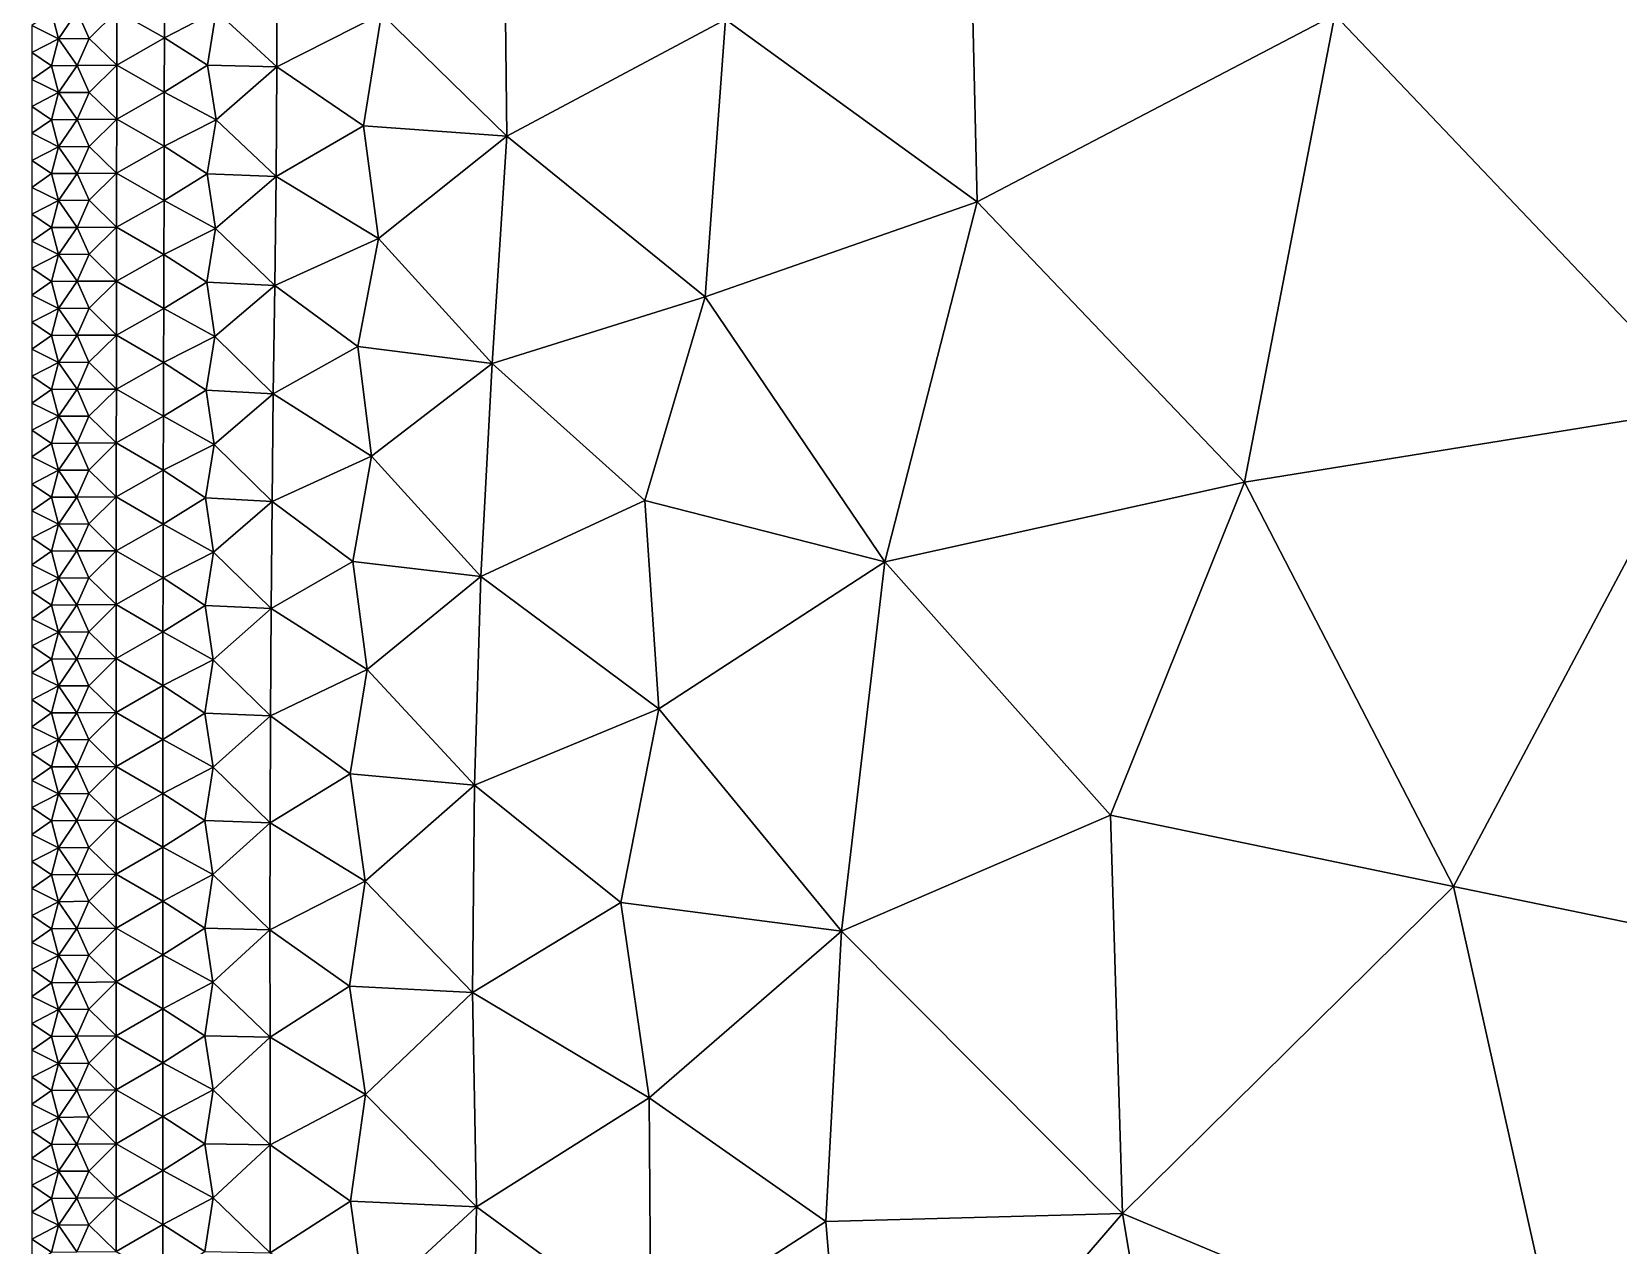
# Model space of a CAD drawing. Header units: metres. Extents: x 2 to 72, y -280 to 0.
# Drawn here: x 2 to 13.78, y -161.35 to -152.34 of the extents above; entities that cross this region are included whole.
import ezdxf

# ---------------------------------------------------------------- set-up
doc = ezdxf.new("R2010")
doc.units = ezdxf.units.M

msp = doc.modelspace()

# ---------------------------------------------------------------- linework, layer by layer
at = {"layer": 'layer', "color": 0}
for points in [[(14.4487, -155.133), (15.7046, -149.769), (11.6748, -152.219)], [(8.9547, -150.863), (7.15039, -152.254), (9.02085, -153.606)], [(9.02085, -153.606), (11.6748, -152.219), (8.9547, -150.863)], [(5.50784, -151.351), (4.59736, -152.212), (5.52729, -153.119)], [(5.50784, -151.351), (5.52729, -153.119), (7.15039, -152.254)], [(3.81856, -151.789), (3.37052, -152.191), (3.81977, -152.604)], [(3.81856, -151.789), (3.81977, -152.604), (4.59736, -152.212)], [(2.98494, -151.988), (2.63123, -152.191), (2.98494, -152.39)], [(2.98494, -151.988), (2.98494, -152.39), (3.37052, -152.191)], [(2.1468, -152.196), (2, -152.298), (2.19909, -152.396)], [(2.1468, -152.196), (2.19909, -152.396), (2.33742, -152.194)], [(2.33742, -152.194), (2.19909, -152.396), (2.42628, -152.393)], [(2.33742, -152.194), (2.42628, -152.393), (2.63123, -152.191)], [(2.63123, -152.191), (2.42628, -152.393), (2.63112, -152.592)], [(2.63123, -152.191), (2.63112, -152.592), (2.98494, -152.39)], [(3.37052, -152.191), (2.98494, -152.39), (3.30627, -152.593)], [(3.37052, -152.191), (3.30627, -152.593), (3.81977, -152.604)], [(2, -152.298), (2, -152.498), (2.19909, -152.396)], [(4.59736, -152.212), (3.81977, -152.604), (4.46412, -153.043)], [(4.59736, -152.212), (4.46412, -153.043), (5.52729, -153.119)], [(7.15039, -152.254), (5.52729, -153.119), (7.00018, -154.312)], [(7.15039, -152.254), (7.00018, -154.312), (9.02085, -153.606)], [(11.005, -155.688), (11.6748, -152.219), (9.02085, -153.606)], [(14.4487, -155.133), (11.6748, -152.219), (11.005, -155.688)], [(2.19909, -152.396), (2, -152.498), (2.14678, -152.597)], [(2.19909, -152.396), (2.14678, -152.597), (2.33738, -152.595)], [(2.19909, -152.396), (2.33738, -152.595), (2.42628, -152.393)], [(2.42628, -152.393), (2.33738, -152.595), (2.63112, -152.592)], [(2.98494, -152.39), (2.63112, -152.592), (2.98454, -152.792)], [(2.98494, -152.39), (2.98454, -152.792), (3.30627, -152.593)], [(2, -152.498), (2, -152.698), (2.14678, -152.597)], [(2.14678, -152.597), (2, -152.698), (2.19905, -152.796)], [(2.14678, -152.597), (2.19905, -152.796), (2.33738, -152.595)], [(2.33738, -152.595), (2.19905, -152.796), (2.42618, -152.794)], [(2.33738, -152.595), (2.42618, -152.794), (2.63112, -152.592)], [(2.63112, -152.592), (2.42618, -152.794), (2.63086, -152.993)], [(2.63112, -152.592), (2.63086, -152.993), (2.98454, -152.792)], [(3.30627, -152.593), (2.98454, -152.792), (3.36918, -152.999)], [(3.30627, -152.593), (3.36918, -152.999), (3.81977, -152.604)], [(3.81977, -152.604), (3.36918, -152.999), (3.81424, -153.419)], [(3.81977, -152.604), (3.81424, -153.419), (4.46412, -153.043)], [(2, -152.698), (2, -152.898), (2.19905, -152.796)], [(2.19905, -152.796), (2, -152.898), (2.14674, -152.997)], [(2, -152.898), (2, -153.098), (2.14674, -152.997)], [(2.19905, -152.796), (2.14674, -152.997), (2.33728, -152.995)], [(2.19905, -152.796), (2.33728, -152.995), (2.42618, -152.794)], [(2.42618, -152.794), (2.33728, -152.995), (2.63086, -152.993)], [(2.98454, -152.792), (2.63086, -152.993), (2.98381, -153.194)], [(2.98454, -152.792), (2.98381, -153.194), (3.36918, -152.999)], [(2.14674, -152.997), (2, -153.098), (2.19898, -153.197)], [(2.14674, -152.997), (2.19898, -153.197), (2.33728, -152.995)], [(2.33728, -152.995), (2.19898, -153.197), (2.42601, -153.195)], [(2.33728, -152.995), (2.42601, -153.195), (2.63086, -152.993)], [(2.63086, -152.993), (2.42601, -153.195), (2.63046, -153.394)], [(2.63086, -152.993), (2.63046, -153.394), (2.98381, -153.194)], [(3.36918, -152.999), (2.98381, -153.194), (3.3037, -153.399)], [(3.36918, -152.999), (3.3037, -153.399), (3.81424, -153.419)], [(2, -153.098), (2, -153.299), (2.19898, -153.197)], [(4.46412, -153.043), (3.81424, -153.419), (4.57392, -153.878)], [(4.46412, -153.043), (4.57392, -153.878), (5.52729, -153.119)], [(5.52729, -153.119), (4.57392, -153.878), (5.41851, -154.806)], [(5.52729, -153.119), (5.41851, -154.806), (7.00018, -154.312)], [(2.19898, -153.197), (2, -153.299), (2.14668, -153.397)], [(2.19898, -153.197), (2.14668, -153.397), (2.33713, -153.396)], [(2.19898, -153.197), (2.33713, -153.396), (2.42601, -153.195)], [(2.42601, -153.195), (2.33713, -153.396), (2.63046, -153.394)], [(2.98381, -153.194), (2.63046, -153.394), (2.98277, -153.596)], [(2.98381, -153.194), (2.98277, -153.596), (3.3037, -153.399)], [(2, -153.299), (2, -153.499), (2.14668, -153.397)], [(2.14668, -153.397), (2, -153.499), (2.19889, -153.597)], [(2.14668, -153.397), (2.19889, -153.597), (2.33713, -153.396)], [(2.33713, -153.396), (2.19889, -153.597), (2.42579, -153.595)], [(2.33713, -153.396), (2.42579, -153.595), (2.63046, -153.394)], [(2.63046, -153.394), (2.42579, -153.595), (2.62998, -153.795)], [(2.63046, -153.394), (2.62998, -153.795), (2.98277, -153.596)], [(3.3037, -153.399), (2.98277, -153.596), (3.36513, -153.804)], [(3.3037, -153.399), (3.36513, -153.804), (3.81424, -153.419)], [(3.81424, -153.419), (3.36513, -153.804), (3.80454, -154.227)], [(3.81424, -153.419), (3.80454, -154.227), (4.57392, -153.878)], [(2, -153.499), (2, -153.699), (2.19889, -153.597)], [(2.19889, -153.597), (2, -153.699), (2.14662, -153.798)], [(2.19889, -153.597), (2.14662, -153.798), (2.33695, -153.796)], [(2.19889, -153.597), (2.33695, -153.796), (2.42579, -153.595)], [(2.42579, -153.595), (2.33695, -153.796), (2.62998, -153.795)], [(2.98277, -153.596), (2.62998, -153.795), (2.98162, -153.997)], [(2.98277, -153.596), (2.98162, -153.997), (3.36513, -153.804)], [(9.02085, -153.606), (7.00018, -154.312), (8.33338, -156.278)], [(11.005, -155.688), (9.02085, -153.606), (8.33338, -156.278)], [(2, -153.699), (2, -153.899), (2.14662, -153.798)], [(2.14662, -153.798), (2, -153.899), (2.19878, -153.997)], [(2.14662, -153.798), (2.19878, -153.997), (2.33695, -153.796)], [(2.33695, -153.796), (2.19878, -153.997), (2.42554, -153.996)], [(2.33695, -153.796), (2.42554, -153.996), (2.62998, -153.795)], [(2.62998, -153.795), (2.42554, -153.996), (2.62945, -154.195)], [(2.62998, -153.795), (2.62945, -154.195), (2.98162, -153.997)], [(3.36513, -153.804), (2.98162, -153.997), (3.29945, -154.203)], [(3.36513, -153.804), (3.29945, -154.203), (3.80454, -154.227)], [(2, -153.899), (2, -154.099), (2.19878, -153.997)], [(4.57392, -153.878), (3.80454, -154.227), (4.42229, -154.68)], [(4.57392, -153.878), (4.42229, -154.68), (5.41851, -154.806)], [(2.19878, -153.997), (2, -154.099), (2.14655, -154.198)], [(2.19878, -153.997), (2.14655, -154.198), (2.33675, -154.196)], [(2.19878, -153.997), (2.33675, -154.196), (2.42554, -153.996)], [(2.42554, -153.996), (2.33675, -154.196), (2.62945, -154.195)], [(2.98162, -153.997), (2.62945, -154.195), (2.98029, -154.398)], [(2.98162, -153.997), (2.98029, -154.398), (3.29945, -154.203)], [(2, -154.099), (2, -154.299), (2.14655, -154.198)], [(2.14655, -154.198), (2, -154.299), (2.19868, -154.398)], [(2.14655, -154.198), (2.19868, -154.398), (2.33675, -154.196)], [(2.33675, -154.196), (2.19868, -154.398), (2.42528, -154.396)], [(2.33675, -154.196), (2.42528, -154.396), (2.62945, -154.195)], [(2.62945, -154.195), (2.42528, -154.396), (2.62892, -154.596)], [(2.62945, -154.195), (2.62892, -154.596), (2.98029, -154.398)], [(2, -154.299), (2, -154.5), (2.19868, -154.398)], [(3.29945, -154.203), (2.98029, -154.398), (3.35981, -154.607)], [(3.29945, -154.203), (3.35981, -154.607), (3.80454, -154.227)], [(3.80454, -154.227), (3.35981, -154.607), (3.79341, -155.031)], [(3.80454, -154.227), (3.79341, -155.031), (4.42229, -154.68)], [(7.00018, -154.312), (5.41851, -154.806), (6.55287, -155.822)], [(7.00018, -154.312), (6.55287, -155.822), (8.33338, -156.278)], [(2.19868, -154.398), (2, -154.5), (2.14648, -154.598)], [(2.19868, -154.398), (2.14648, -154.598), (2.33656, -154.597)], [(2.19868, -154.398), (2.33656, -154.597), (2.42528, -154.396)], [(2.42528, -154.396), (2.33656, -154.597), (2.62892, -154.596)], [(2.98029, -154.398), (2.62892, -154.596), (2.97907, -154.798)], [(2.98029, -154.398), (2.97907, -154.798), (3.35981, -154.607)], [(2, -154.5), (2, -154.7), (2.14648, -154.598)], [(2.14648, -154.598), (2, -154.7), (2.19857, -154.798)], [(2.14648, -154.598), (2.19857, -154.798), (2.33656, -154.597)], [(2.33656, -154.597), (2.19857, -154.798), (2.42503, -154.796)], [(2.33656, -154.597), (2.42503, -154.796), (2.62892, -154.596)], [(2.62892, -154.596), (2.42503, -154.796), (2.62841, -154.996)], [(2.62892, -154.596), (2.62841, -154.996), (2.97907, -154.798)], [(3.35981, -154.607), (2.97907, -154.798), (3.29482, -155.005)], [(3.35981, -154.607), (3.29482, -155.005), (3.79341, -155.031)], [(2, -154.7), (2, -154.9), (2.19857, -154.798)], [(4.42229, -154.68), (3.79341, -155.031), (4.52366, -155.495)], [(4.42229, -154.68), (4.52366, -155.495), (5.41851, -154.806)], [(2.19857, -154.798), (2, -154.9), (2.14641, -154.999)], [(2, -154.9), (2, -155.1), (2.14641, -154.999)], [(2.19857, -154.798), (2.14641, -154.999), (2.33637, -154.997)], [(2.19857, -154.798), (2.33637, -154.997), (2.42503, -154.796)], [(2.42503, -154.796), (2.33637, -154.997), (2.62841, -154.996)], [(2.97907, -154.798), (2.62841, -154.996), (2.97786, -155.198)], [(2.97907, -154.798), (2.97786, -155.198), (3.29482, -155.005)], [(5.41851, -154.806), (4.52366, -155.495), (5.33341, -156.388)], [(5.41851, -154.806), (5.33341, -156.388), (6.55287, -155.822)], [(2.14641, -154.999), (2, -155.1), (2.19848, -155.198)], [(2.14641, -154.999), (2.19848, -155.198), (2.33637, -154.997)], [(2.33637, -154.997), (2.19848, -155.198), (2.4248, -155.197)], [(2.33637, -154.997), (2.4248, -155.197), (2.62841, -154.996)], [(2.62841, -154.996), (2.4248, -155.197), (2.62796, -155.396)], [(2.62841, -154.996), (2.62796, -155.396), (2.97786, -155.198)], [(3.29482, -155.005), (2.97786, -155.198), (3.35479, -155.408)], [(3.29482, -155.005), (3.35479, -155.408), (3.79341, -155.031)], [(2, -155.1), (2, -155.3), (2.19848, -155.198)], [(3.79341, -155.031), (3.35479, -155.408), (3.78442, -155.83)], [(3.79341, -155.031), (3.78442, -155.83), (4.52366, -155.495)], [(12.5561, -158.688), (14.4487, -155.133), (11.005, -155.688)], [(16.4079, -159.482), (14.4487, -155.133), (12.5561, -158.688)], [(2.19848, -155.198), (2, -155.3), (2.14636, -155.399)], [(2.19848, -155.198), (2.14636, -155.399), (2.33621, -155.397)], [(2.19848, -155.198), (2.33621, -155.397), (2.4248, -155.197)], [(2.4248, -155.197), (2.33621, -155.397), (2.62796, -155.396)], [(2.97786, -155.198), (2.62796, -155.396), (2.97688, -155.598)], [(2.97786, -155.198), (2.97688, -155.598), (3.35479, -155.408)], [(2, -155.3), (2, -155.5), (2.14636, -155.399)], [(2.14636, -155.399), (2, -155.5), (2.19839, -155.599)], [(2.14636, -155.399), (2.19839, -155.599), (2.33621, -155.397)], [(2.33621, -155.397), (2.19839, -155.599), (2.4246, -155.597)], [(2.33621, -155.397), (2.4246, -155.597), (2.62796, -155.396)], [(2.62796, -155.396), (2.4246, -155.597), (2.62756, -155.796)], [(2.62796, -155.396), (2.62756, -155.796), (2.97688, -155.598)], [(3.35479, -155.408), (2.97688, -155.598), (3.29106, -155.804)], [(3.35479, -155.408), (3.29106, -155.804), (3.78442, -155.83)], [(4.52366, -155.495), (3.78442, -155.83), (4.38423, -156.275)], [(4.52366, -155.495), (4.38423, -156.275), (5.33341, -156.388)], [(2, -155.5), (2, -155.701), (2.19839, -155.599)], [(2.19839, -155.599), (2, -155.701), (2.14631, -155.799)], [(2.19839, -155.599), (2.14631, -155.799), (2.33607, -155.798)], [(2.19839, -155.599), (2.33607, -155.798), (2.4246, -155.597)], [(2.4246, -155.597), (2.33607, -155.798), (2.62756, -155.796)], [(2.97688, -155.598), (2.62756, -155.796), (2.97593, -155.998)], [(2.97688, -155.598), (2.97593, -155.998), (3.29106, -155.804)], [(2, -155.701), (2, -155.901), (2.14631, -155.799)], [(10.0102, -158.159), (11.005, -155.688), (8.33338, -156.278)], [(12.5561, -158.688), (11.005, -155.688), (10.0102, -158.159)], [(2.14631, -155.799), (2, -155.901), (2.19832, -155.999)], [(2.14631, -155.799), (2.19832, -155.999), (2.33607, -155.798)], [(2.33607, -155.798), (2.19832, -155.999), (2.42442, -155.997)], [(2.33607, -155.798), (2.42442, -155.997), (2.62756, -155.796)], [(2.62756, -155.796), (2.42442, -155.997), (2.62723, -156.196)], [(2.62756, -155.796), (2.62723, -156.196), (2.97593, -155.998)], [(3.29106, -155.804), (2.97593, -155.998), (3.35081, -156.207)], [(3.29106, -155.804), (3.35081, -156.207), (3.78442, -155.83)], [(3.78442, -155.83), (3.35081, -156.207), (3.77704, -156.626)], [(3.78442, -155.83), (3.77704, -156.626), (4.38423, -156.275)], [(6.55287, -155.822), (5.33341, -156.388), (6.65569, -157.369)], [(6.55287, -155.822), (6.65569, -157.369), (8.33338, -156.278)], [(2, -155.901), (2, -156.101), (2.19832, -155.999)], [(2.19832, -155.999), (2, -156.101), (2.14627, -156.2)], [(2.19832, -155.999), (2.14627, -156.2), (2.33595, -156.198)], [(2.19832, -155.999), (2.33595, -156.198), (2.42442, -155.997)], [(2.42442, -155.997), (2.33595, -156.198), (2.62723, -156.196)], [(2.97593, -155.998), (2.62723, -156.196), (2.9752, -156.398)], [(2.97593, -155.998), (2.9752, -156.398), (3.35081, -156.207)], [(2, -156.101), (2, -156.301), (2.14627, -156.2)], [(2.14627, -156.2), (2, -156.301), (2.19826, -156.399)], [(2.14627, -156.2), (2.19826, -156.399), (2.33595, -156.198)], [(2.33595, -156.198), (2.19826, -156.399), (2.42428, -156.397)], [(2.33595, -156.198), (2.42428, -156.397), (2.62723, -156.196)], [(2.62723, -156.196), (2.42428, -156.397), (2.62695, -156.596)], [(2.62723, -156.196), (2.62695, -156.596), (2.9752, -156.398)], [(2, -156.301), (2, -156.501), (2.19826, -156.399)], [(3.35081, -156.207), (2.9752, -156.398), (3.28817, -156.603)], [(3.35081, -156.207), (3.28817, -156.603), (3.77704, -156.626)], [(4.38423, -156.275), (3.77704, -156.626), (4.48954, -157.077)], [(4.38423, -156.275), (4.48954, -157.077), (5.33341, -156.388)], [(8.33338, -156.278), (6.65569, -157.369), (8.01172, -159.02)], [(10.0102, -158.159), (8.33338, -156.278), (8.01172, -159.02)], [(2.19826, -156.399), (2, -156.501), (2.14623, -156.6)], [(2.19826, -156.399), (2.14623, -156.6), (2.33585, -156.598)], [(2.19826, -156.399), (2.33585, -156.598), (2.42428, -156.397)], [(2.42428, -156.397), (2.33585, -156.598), (2.62695, -156.596)], [(2.9752, -156.398), (2.62695, -156.596), (2.97454, -156.798)], [(2.9752, -156.398), (2.97454, -156.798), (3.28817, -156.603)], [(5.33341, -156.388), (4.48954, -157.077), (5.28709, -157.937)], [(5.33341, -156.388), (5.28709, -157.937), (6.65569, -157.369)], [(2, -156.501), (2, -156.701), (2.14623, -156.6)], [(2.14623, -156.6), (2, -156.701), (2.19821, -156.8)], [(2.14623, -156.6), (2.19821, -156.8), (2.33585, -156.598)], [(2.33585, -156.598), (2.19821, -156.8), (2.42416, -156.797)], [(2.33585, -156.598), (2.42416, -156.797), (2.62695, -156.596)], [(2.62695, -156.596), (2.42416, -156.797), (2.62673, -156.997)], [(2.62695, -156.596), (2.62673, -156.997), (2.97454, -156.798)], [(3.28817, -156.603), (2.97454, -156.798), (3.34795, -157.005)], [(3.28817, -156.603), (3.34795, -157.005), (3.77704, -156.626)], [(3.77704, -156.626), (3.34795, -157.005), (3.77239, -157.421)], [(3.77704, -156.626), (3.77239, -157.421), (4.48954, -157.077)], [(2, -156.701), (2, -156.902), (2.19821, -156.8)], [(2.19821, -156.8), (2, -156.902), (2.14621, -157)], [(2, -156.902), (2, -157.102), (2.14621, -157)], [(2.19821, -156.8), (2.14621, -157), (2.33577, -156.998)], [(2.19821, -156.8), (2.33577, -156.998), (2.42416, -156.797)], [(2.42416, -156.797), (2.33577, -156.998), (2.62673, -156.997)], [(2.97454, -156.798), (2.62673, -156.997), (2.97408, -157.197)], [(2.97454, -156.798), (2.97408, -157.197), (3.34795, -157.005)], [(2.14621, -157), (2, -157.102), (2.19818, -157.2)], [(2.14621, -157), (2.19818, -157.2), (2.33577, -156.998)], [(2.33577, -156.998), (2.19818, -157.2), (2.42407, -157.198)], [(2.33577, -156.998), (2.42407, -157.198), (2.62673, -156.997)], [(2.62673, -156.997), (2.42407, -157.198), (2.62656, -157.397)], [(2.62673, -156.997), (2.62656, -157.397), (2.97408, -157.197)], [(3.34795, -157.005), (2.97408, -157.197), (3.28634, -157.401)], [(3.34795, -157.005), (3.28634, -157.401), (3.77239, -157.421)], [(2, -157.102), (2, -157.302), (2.19818, -157.2)], [(4.48954, -157.077), (3.77239, -157.421), (4.36383, -157.852)], [(4.48954, -157.077), (4.36383, -157.852), (5.28709, -157.937)], [(2.19818, -157.2), (2, -157.302), (2.14619, -157.4)], [(2.19818, -157.2), (2.14619, -157.4), (2.33571, -157.399)], [(2.19818, -157.2), (2.33571, -157.399), (2.42407, -157.198)], [(2.42407, -157.198), (2.33571, -157.399), (2.62656, -157.397)], [(2.97408, -157.197), (2.62656, -157.397), (2.97368, -157.597)], [(2.97408, -157.197), (2.97368, -157.597), (3.28634, -157.401)], [(2, -157.302), (2, -157.502), (2.14619, -157.4)], [(6.65569, -157.369), (5.28709, -157.937), (6.37442, -158.806)], [(6.65569, -157.369), (6.37442, -158.806), (8.01172, -159.02)], [(2.14619, -157.4), (2, -157.502), (2.19815, -157.6)], [(2.14619, -157.4), (2.19815, -157.6), (2.33571, -157.399)], [(2.33571, -157.399), (2.19815, -157.6), (2.424, -157.598)], [(2.33571, -157.399), (2.424, -157.598), (2.62656, -157.397)], [(2.62656, -157.397), (2.424, -157.598), (2.62644, -157.797)], [(2.62656, -157.397), (2.62644, -157.797), (2.97368, -157.597)], [(3.28634, -157.401), (2.97368, -157.597), (3.3462, -157.803)], [(3.28634, -157.401), (3.3462, -157.803), (3.77239, -157.421)], [(3.77239, -157.421), (3.3462, -157.803), (3.76947, -158.215)], [(3.77239, -157.421), (3.76947, -158.215), (4.36383, -157.852)], [(2, -157.502), (2, -157.702), (2.19815, -157.6)], [(2.19815, -157.6), (2, -157.702), (2.14617, -157.801)], [(2.19815, -157.6), (2.14617, -157.801), (2.33567, -157.799)], [(2.19815, -157.6), (2.33567, -157.799), (2.424, -157.598)], [(2.424, -157.598), (2.33567, -157.799), (2.62644, -157.797)], [(2.97368, -157.597), (2.62644, -157.797), (2.97344, -157.997)], [(2.97368, -157.597), (2.97344, -157.997), (3.3462, -157.803)], [(2, -157.702), (2, -157.902), (2.14617, -157.801)], [(2.14617, -157.801), (2, -157.902), (2.19813, -158)], [(2.14617, -157.801), (2.19813, -158), (2.33567, -157.799)], [(2.33567, -157.799), (2.19813, -158), (2.42396, -157.998)], [(2.33567, -157.799), (2.42396, -157.998), (2.62644, -157.797)], [(2.62644, -157.797), (2.42396, -157.998), (2.62637, -158.197)], [(2.62644, -157.797), (2.62637, -158.197), (2.97344, -157.997)], [(3.3462, -157.803), (2.97344, -157.997), (3.28531, -158.199)], [(3.3462, -157.803), (3.28531, -158.199), (3.76947, -158.215)], [(4.36383, -157.852), (3.76947, -158.215), (4.47495, -158.649)], [(4.36383, -157.852), (4.47495, -158.649), (5.28709, -157.937)], [(2, -157.902), (2, -158.102), (2.19813, -158)], [(5.28709, -157.937), (4.47495, -158.649), (5.27387, -159.476)], [(5.28709, -157.937), (5.27387, -159.476), (6.37442, -158.806)], [(2.19813, -158), (2, -158.102), (2.14617, -158.201)], [(2.19813, -158), (2.14617, -158.201), (2.33565, -158.199)], [(2.19813, -158), (2.33565, -158.199), (2.42396, -157.998)], [(2.42396, -157.998), (2.33565, -158.199), (2.62637, -158.197)], [(2.97344, -157.997), (2.62637, -158.197), (2.97328, -158.396)], [(2.97344, -157.997), (2.97328, -158.396), (3.28531, -158.199)], [(2, -158.102), (2, -158.303), (2.14617, -158.201)], [(2.14617, -158.201), (2, -158.303), (2.19813, -158.401)], [(2.14617, -158.201), (2.19813, -158.401), (2.33565, -158.199)], [(2.33565, -158.199), (2.19813, -158.401), (2.42394, -158.398)], [(2.33565, -158.199), (2.42394, -158.398), (2.62637, -158.197)], [(2.62637, -158.197), (2.42394, -158.398), (2.62634, -158.597)], [(2.62637, -158.197), (2.62634, -158.597), (2.97328, -158.396)], [(3.28531, -158.199), (2.97328, -158.396), (3.34542, -158.6)], [(3.28531, -158.199), (3.34542, -158.6), (3.76947, -158.215)], [(10.0998, -161.115), (10.0102, -158.159), (8.01172, -159.02)], [(10.0998, -161.115), (12.5561, -158.688), (10.0102, -158.159)], [(2, -158.303), (2, -158.503), (2.19813, -158.401)], [(3.76947, -158.215), (3.34542, -158.6), (3.76869, -159.01)], [(3.76947, -158.215), (3.76869, -159.01), (4.47495, -158.649)], [(2.19813, -158.401), (2, -158.503), (2.14617, -158.601)], [(2.19813, -158.401), (2.14617, -158.601), (2.33564, -158.599)], [(2.19813, -158.401), (2.33564, -158.599), (2.42394, -158.398)], [(2.42394, -158.398), (2.33564, -158.599), (2.62634, -158.597)], [(2.97328, -158.396), (2.62634, -158.597), (2.97325, -158.796)], [(2.97328, -158.396), (2.97325, -158.796), (3.34542, -158.6)], [(2, -158.503), (2, -158.703), (2.14617, -158.601)], [(2.14617, -158.601), (2, -158.703), (2.19813, -158.801)], [(2.14617, -158.601), (2.19813, -158.801), (2.33564, -158.599)], [(2.33564, -158.599), (2.19813, -158.801), (2.42394, -158.798)], [(2.33564, -158.599), (2.42394, -158.798), (2.62634, -158.597)], [(2.62634, -158.597), (2.42394, -158.798), (2.62636, -158.997)], [(2.62634, -158.597), (2.62636, -158.997), (2.97325, -158.796)], [(3.34542, -158.6), (2.97325, -158.796), (3.28512, -158.998)], [(3.34542, -158.6), (3.28512, -158.998), (3.76869, -159.01)], [(4.47495, -158.649), (3.76869, -159.01), (4.35948, -159.429)], [(4.47495, -158.649), (4.35948, -159.429), (5.27387, -159.476)], [(2, -158.703), (2, -158.903), (2.19813, -158.801)], [(13.4079, -162.502), (12.5561, -158.688), (10.0998, -161.115)], [(13.4079, -162.502), (16.4079, -159.482), (12.5561, -158.688)], [(2.19813, -158.801), (2, -158.903), (2.14617, -159.002)], [(2, -158.903), (2, -159.103), (2.14617, -159.002)], [(2.19813, -158.801), (2.14617, -159.002), (2.33565, -158.999)], [(2.19813, -158.801), (2.33565, -158.999), (2.42394, -158.798)], [(2.42394, -158.798), (2.33565, -158.999), (2.62636, -158.997)], [(2.97325, -158.796), (2.62636, -158.997), (2.97331, -159.196)], [(2.97325, -158.796), (2.97331, -159.196), (3.28512, -158.998)], [(6.37442, -158.806), (5.27387, -159.476), (6.5855, -160.257)], [(6.37442, -158.806), (6.5855, -160.257), (8.01172, -159.02)], [(2.14617, -159.002), (2, -159.103), (2.19813, -159.201)], [(2.14617, -159.002), (2.19813, -159.201), (2.33565, -158.999)], [(2.33565, -158.999), (2.19813, -159.201), (2.42395, -159.199)], [(2.33565, -158.999), (2.42395, -159.199), (2.62636, -158.997)], [(2.62636, -158.997), (2.42395, -159.199), (2.6264, -159.397)], [(2.62636, -158.997), (2.6264, -159.397), (2.97331, -159.196)], [(3.28512, -158.998), (2.97331, -159.196), (3.34555, -159.399)], [(3.28512, -158.998), (3.34555, -159.399), (3.76869, -159.01)], [(3.76869, -159.01), (3.34555, -159.399), (3.76953, -159.807)], [(3.76869, -159.01), (3.76953, -159.807), (4.35948, -159.429)], [(8.01172, -159.02), (6.5855, -160.257), (7.89584, -161.174)], [(8.01172, -159.02), (7.89584, -161.174), (10.0998, -161.115)], [(2, -159.103), (2, -159.303), (2.19813, -159.201)], [(2.19813, -159.201), (2, -159.303), (2.14618, -159.402)], [(2.19813, -159.201), (2.14618, -159.402), (2.33567, -159.4)], [(2.19813, -159.201), (2.33567, -159.4), (2.42395, -159.199)], [(2.42395, -159.199), (2.33567, -159.4), (2.6264, -159.397)], [(2.97331, -159.196), (2.6264, -159.397), (2.97344, -159.596)], [(2.97331, -159.196), (2.97344, -159.596), (3.34555, -159.399)], [(2, -159.303), (2, -159.504), (2.14618, -159.402)], [(2.14618, -159.402), (2, -159.504), (2.19815, -159.601)], [(2.14618, -159.402), (2.19815, -159.601), (2.33567, -159.4)], [(2.33567, -159.4), (2.19815, -159.601), (2.42398, -159.599)], [(2.33567, -159.4), (2.42398, -159.599), (2.6264, -159.397)], [(2.6264, -159.397), (2.42398, -159.599), (2.62646, -159.797)], [(2.6264, -159.397), (2.62646, -159.797), (2.97344, -159.596)], [(3.34555, -159.399), (2.97344, -159.596), (3.28555, -159.797)], [(3.34555, -159.399), (3.28555, -159.797), (3.76953, -159.807)], [(4.35948, -159.429), (3.76953, -159.807), (4.47852, -160.231)], [(4.35948, -159.429), (4.47852, -160.231), (5.27387, -159.476)], [(5.27387, -159.476), (4.47852, -160.231), (5.30133, -161.066)], [(5.27387, -159.476), (5.30133, -161.066), (6.5855, -160.257)], [(17.1842, -164.663), (16.4079, -159.482), (13.4079, -162.502)], [(2, -159.504), (2, -159.704), (2.19815, -159.601)], [(2.19815, -159.601), (2, -159.704), (2.14618, -159.802)], [(2.19815, -159.601), (2.14618, -159.802), (2.33569, -159.8)], [(2.19815, -159.601), (2.33569, -159.8), (2.42398, -159.599)], [(2.42398, -159.599), (2.33569, -159.8), (2.62646, -159.797)], [(2.97344, -159.596), (2.62646, -159.797), (2.97359, -159.996)], [(2.97344, -159.596), (2.97359, -159.996), (3.28555, -159.797)], [(2, -159.704), (2, -159.904), (2.14618, -159.802)], [(2.14618, -159.802), (2, -159.904), (2.19816, -160.002)], [(2.14618, -159.802), (2.19816, -160.002), (2.33569, -159.8)], [(2.33569, -159.8), (2.19816, -160.002), (2.42401, -159.999)], [(2.33569, -159.8), (2.42401, -159.999), (2.62646, -159.797)], [(2.62646, -159.797), (2.42401, -159.999), (2.62652, -160.197)], [(2.62646, -159.797), (2.62652, -160.197), (2.97359, -159.996)], [(3.28555, -159.797), (2.97359, -159.996), (3.34613, -160.198)], [(3.28555, -159.797), (3.34613, -160.198), (3.76953, -159.807)], [(3.76953, -159.807), (3.34613, -160.198), (3.77077, -160.606)], [(3.76953, -159.807), (3.77077, -160.606), (4.47852, -160.231)], [(2, -159.904), (2, -160.104), (2.19816, -160.002)], [(2.19816, -160.002), (2, -160.104), (2.14619, -160.202)], [(2.19816, -160.002), (2.14619, -160.202), (2.33571, -160.2)], [(2.19816, -160.002), (2.33571, -160.2), (2.42401, -159.999)], [(2.42401, -159.999), (2.33571, -160.2), (2.62652, -160.197)], [(2.97359, -159.996), (2.62652, -160.197), (2.9737, -160.396)], [(2.97359, -159.996), (2.9737, -160.396), (3.34613, -160.198)], [(2, -160.104), (2, -160.304), (2.14619, -160.202)], [(2.14619, -160.202), (2, -160.304), (2.19817, -160.402)], [(2.14619, -160.202), (2.19817, -160.402), (2.33571, -160.2)], [(2.33571, -160.2), (2.19817, -160.402), (2.42403, -160.399)], [(2.33571, -160.2), (2.42403, -160.399), (2.62652, -160.197)], [(2.62652, -160.197), (2.42403, -160.399), (2.62654, -160.598)], [(2.62652, -160.197), (2.62654, -160.598), (2.9737, -160.396)], [(3.34613, -160.198), (2.9737, -160.396), (3.28602, -160.597)], [(3.34613, -160.198), (3.28602, -160.597), (3.77077, -160.606)], [(2, -160.304), (2, -160.504), (2.19817, -160.402)], [(4.47852, -160.231), (3.77077, -160.606), (4.36634, -161.024)], [(4.47852, -160.231), (4.36634, -161.024), (5.30133, -161.066)], [(6.5855, -160.257), (5.30133, -161.066), (6.59655, -162.013)], [(6.5855, -160.257), (6.59655, -162.013), (7.89584, -161.174)], [(2.19817, -160.402), (2, -160.504), (2.14619, -160.603)], [(2.19817, -160.402), (2.14619, -160.603), (2.33572, -160.601)], [(2.19817, -160.402), (2.33572, -160.601), (2.42403, -160.399)], [(2.42403, -160.399), (2.33572, -160.601), (2.62654, -160.598)], [(2.9737, -160.396), (2.62654, -160.598), (2.97373, -160.796)], [(2.9737, -160.396), (2.97373, -160.796), (3.28602, -160.597)], [(2, -160.504), (2, -160.705), (2.14619, -160.603)], [(2.14619, -160.603), (2, -160.705), (2.19817, -160.802)], [(2.14619, -160.603), (2.19817, -160.802), (2.33572, -160.601)], [(2.33572, -160.601), (2.19817, -160.802), (2.42403, -160.8)], [(2.33572, -160.601), (2.42403, -160.8), (2.62654, -160.598)], [(2.62654, -160.598), (2.42403, -160.8), (2.62652, -160.998)], [(2.62654, -160.598), (2.62652, -160.998), (2.97373, -160.796)], [(3.28602, -160.597), (2.97373, -160.796), (3.34631, -160.998)], [(3.28602, -160.597), (3.34631, -160.998), (3.77077, -160.606)], [(3.77077, -160.606), (3.34631, -160.998), (3.77041, -161.406)], [(3.77077, -160.606), (3.77041, -161.406), (4.36634, -161.024)], [(2, -160.705), (2, -160.905), (2.19817, -160.802)], [(2.97373, -160.796), (2.62652, -160.998), (2.97365, -161.196)], [(2.97373, -160.796), (2.97365, -161.196), (3.34631, -160.998)], [(2.19817, -160.802), (2, -160.905), (2.14619, -161.003)], [(2, -160.905), (2, -161.105), (2.14619, -161.003)], [(2.19817, -160.802), (2.14619, -161.003), (2.33571, -161.001)], [(2.19817, -160.802), (2.33571, -161.001), (2.42403, -160.8)], [(2.42403, -160.8), (2.33571, -161.001), (2.62652, -160.998)], [(2.14619, -161.003), (2, -161.105), (2.19816, -161.203)], [(2.14619, -161.003), (2.19816, -161.203), (2.33571, -161.001)], [(2.33571, -161.001), (2.19816, -161.203), (2.42401, -161.2)], [(2.33571, -161.001), (2.42401, -161.2), (2.62652, -160.998)], [(2.62652, -160.998), (2.42401, -161.2), (2.62646, -161.398)], [(2.62652, -160.998), (2.62646, -161.398), (2.97365, -161.196)], [(3.34631, -160.998), (2.97365, -161.196), (3.28578, -161.397)], [(3.34631, -160.998), (3.28578, -161.397), (3.77041, -161.406)], [(4.36634, -161.024), (3.77041, -161.406), (4.47751, -161.827)], [(4.36634, -161.024), (4.47751, -161.827), (5.30133, -161.066)], [(2, -161.105), (2, -161.305), (2.19816, -161.203)], [(5.30133, -161.066), (4.47751, -161.827), (5.27174, -162.66)], [(5.30133, -161.066), (5.27174, -162.66), (6.59655, -162.013)], [(7.89584, -161.174), (8.08436, -163.451), (10.0998, -161.115)], [(10.7149, -164.778), (10.0998, -161.115), (8.08436, -163.451)], [(10.7149, -164.778), (13.4079, -162.502), (10.0998, -161.115)], [(2.19816, -161.203), (2, -161.305), (2.14618, -161.403)], [(2.19816, -161.203), (2.14618, -161.403), (2.33568, -161.401)], [(2.19816, -161.203), (2.33568, -161.401), (2.42401, -161.2)], [(2.42401, -161.2), (2.33568, -161.401), (2.62646, -161.398)], [(2.97365, -161.196), (2.62646, -161.398), (2.97346, -161.597)], [(2.97365, -161.196), (2.97346, -161.597), (3.28578, -161.397)], [(6.59655, -162.013), (8.08436, -163.451), (7.89584, -161.174)], [(2, -161.305), (2, -161.505), (2.14618, -161.403)]]:
    msp.add_3dface(points, dxfattribs=at)

doc.saveas('drawing.dxf')
